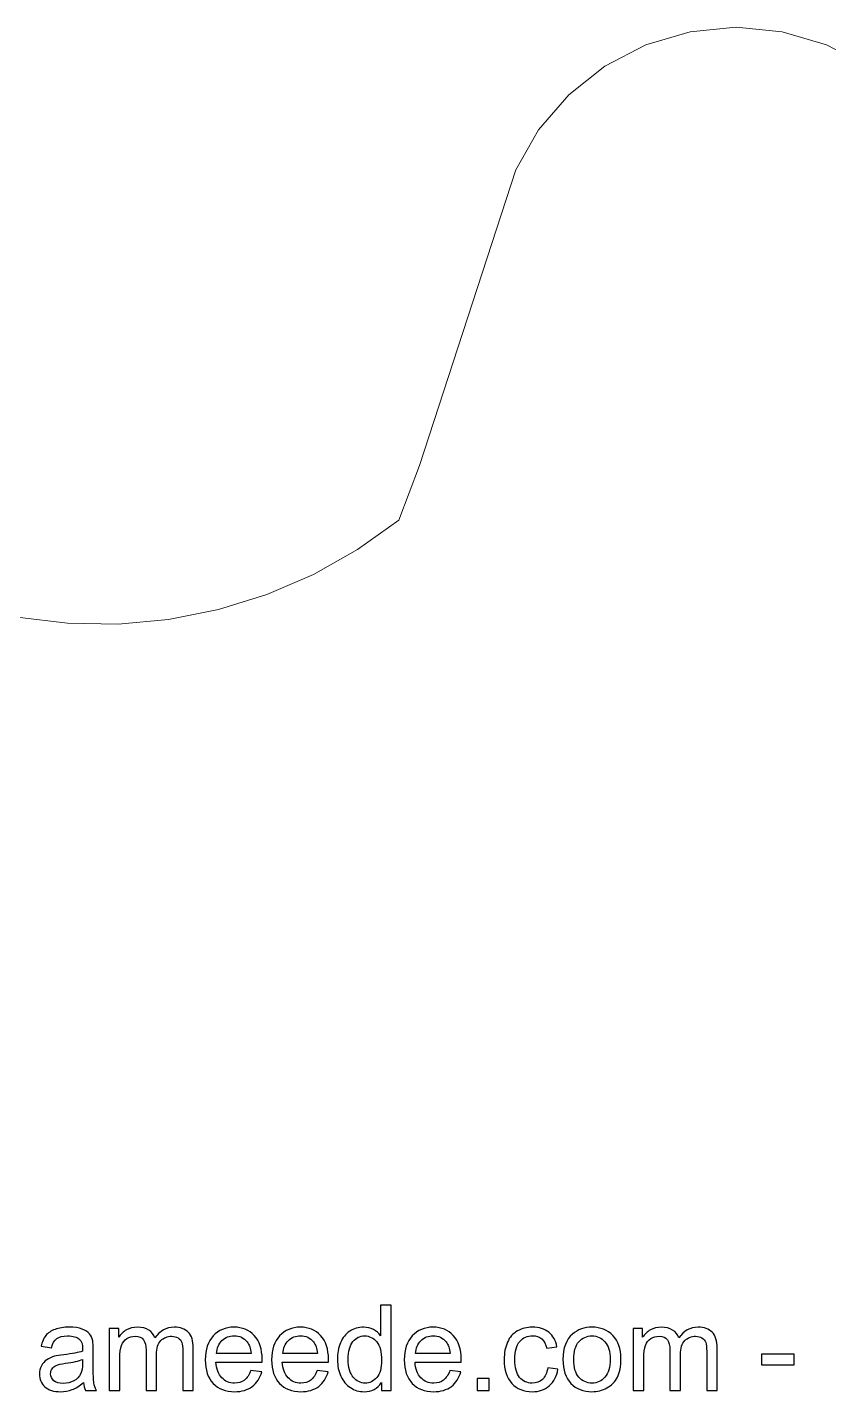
# Model space of a CAD drawing. Header units: millimetres. Extents: x -233 to 120, y -19 to 188.
# Drawn here: x -78.16 to -66.57, y 144.88 to 164.61 of the extents above; entities that cross this region are included whole.
import ezdxf

# ---------------------------------------------------------------- set-up
doc = ezdxf.new("R2010")
doc.units = ezdxf.units.MM
doc.header["$MEASUREMENT"] = 0
doc.layers.add('Layer 1', color=7, linetype='Continuous')

msp = doc.modelspace()

# ---------------------------------------------------------------- linework, layer by layer
at = {"layer": 'Layer 1', "lineweight": 9}
for points in [[(-68.5773, 164.5461), (-68.5773, 164.5461), (-69.2176, 164.3569), (-69.2176, 164.3569)], [(-67.9128, 164.61), (-67.9128, 164.61), (-68.5773, 164.5461), (-68.5773, 164.5461)], [(-67.9128, 164.61), (-67.9128, 164.61), (-67.2482, 164.5461), (-67.2482, 164.5461)], [(-66.6079, 164.3569), (-66.6079, 164.3569), (-67.2482, 164.5461), (-67.2482, 164.5461)], [(-69.2176, 164.3569), (-69.2176, 164.3569), (-69.8101, 164.0493), (-69.8101, 164.0493)], [(-66.0154, 164.0493), (-66.0154, 164.0493), (-66.6079, 164.3569), (-66.6079, 164.3569)], [(-69.8101, 164.0493), (-69.8101, 164.0493), (-70.3333, 163.6345), (-70.3333, 163.6345)], [(-70.3333, 163.6345), (-70.3333, 163.6345), (-70.7679, 163.1277), (-70.7679, 163.1277)], [(-70.7679, 163.1277), (-70.7679, 163.1277), (-71.0981, 162.5475), (-71.0981, 162.5475)], [(-72.4899, 158.2725), (-72.4899, 158.2725), (-71.0981, 162.5475), (-71.0981, 162.5475)], [(-72.7899, 157.485), (-72.7899, 157.485), (-72.4899, 158.2725), (-72.4899, 158.2725)], [(-73.3864, 157.0587), (-73.3864, 157.0587), (-72.7899, 157.485), (-72.7899, 157.485)], [(-74.0246, 156.6981), (-74.0246, 156.6981), (-73.3864, 157.0587), (-73.3864, 157.0587)], [(-74.6975, 156.4071), (-74.6975, 156.4071), (-74.0246, 156.6981), (-74.0246, 156.6981)], [(-75.3975, 156.1891), (-75.3975, 156.1891), (-74.6975, 156.4071), (-74.6975, 156.4071)], [(-78.3073, 156.0828), (-78.3073, 156.0828), (-77.5797, 155.993), (-77.5797, 155.993)], [(-76.1166, 156.0464), (-76.1166, 156.0464), (-75.3975, 156.1891), (-75.3975, 156.1891)], [(-77.5797, 155.993), (-77.5797, 155.993), (-76.8467, 155.9808), (-76.8467, 155.9808)], [(-76.8467, 155.9808), (-76.8467, 155.9808), (-76.1166, 156.0464), (-76.1166, 156.0464)]]:
    msp.add_open_spline(points, degree=3, dxfattribs=at)
at = {"layer": 'Layer 1', "color": 7}
for points, knots in [([(-73.0413, 144.8997), (-73.0413, 144.8997), (-73.0413, 145.0132), (-73.0413, 145.0132), (-73.0413, 145.0132), (-73.098, 144.925), (-73.1813, 144.8807), (-73.2914, 144.8807), (-73.2914, 144.8807), (-73.3627, 144.8807), (-73.4282, 144.9003), (-73.4877, 144.9397), (-73.4877, 144.9397), (-73.5475, 144.9787), (-73.5938, 145.0336), (-73.6268, 145.1038), (-73.6268, 145.1038), (-73.6596, 145.1742), (-73.676, 145.255), (-73.676, 145.3464), (-73.676, 145.3464), (-73.676, 145.4355), (-73.661, 145.5162), (-73.6314, 145.589), (-73.6314, 145.589), (-73.6015, 145.6614), (-73.557, 145.7172), (-73.4975, 145.7557), (-73.4975, 145.7557), (-73.4383, 145.7945), (-73.3716, 145.8137), (-73.2983, 145.8137), (-73.2983, 145.8137), (-73.2443, 145.8137), (-73.1963, 145.8022), (-73.1543, 145.7795), (-73.1543, 145.7795), (-73.1123, 145.7568), (-73.0781, 145.7269), (-73.0517, 145.6904), (-73.0517, 145.6904), (-73.0517, 145.6904), (-73.0517, 146.1345), (-73.0517, 146.1345), (-73.0517, 146.1345), (-73.0517, 146.1345), (-72.8999, 146.1345), (-72.8999, 146.1345), (-72.8999, 146.1345), (-72.8999, 146.1345), (-72.8999, 144.8997), (-72.8999, 144.8997), (-72.8999, 144.8997), (-72.8999, 144.8997), (-73.0413, 144.8997), (-73.0413, 144.8997)], [0, 0, 0, 0, 0.0666667, 0.0666667, 0.0666667, 0.0666667, 0.1333333, 0.1333333, 0.1333333, 0.1333333, 0.2, 0.2, 0.2, 0.2, 0.2666667, 0.2666667, 0.2666667, 0.2666667, 0.3333333, 0.3333333, 0.3333333, 0.3333333, 0.4, 0.4, 0.4, 0.4, 0.4666667, 0.4666667, 0.4666667, 0.4666667, 0.5333333, 0.5333333, 0.5333333, 0.5333333, 0.6, 0.6, 0.6, 0.6, 0.6666667, 0.6666667, 0.6666667, 0.6666667, 0.7333333, 0.7333333, 0.7333333, 0.7333333, 0.8, 0.8, 0.8, 0.8, 0.8666667, 0.8666667, 0.8666667, 0.8666667, 1, 1, 1, 1]), ([(-77.3486, 145.0118), (-77.405, 144.9638), (-77.4593, 144.9302), (-77.5113, 144.9103), (-77.5113, 144.9103), (-77.5633, 144.8905), (-77.6191, 144.8807), (-77.6789, 144.8807), (-77.6789, 144.8807), (-77.7772, 144.8807), (-77.8528, 144.9046), (-77.9057, 144.9526), (-77.9057, 144.9526), (-77.9586, 145.0003), (-77.985, 145.0615), (-77.985, 145.136), (-77.985, 145.136), (-77.985, 145.1797), (-77.975, 145.2196), (-77.9551, 145.2558), (-77.9551, 145.2558), (-77.935, 145.292), (-77.9088, 145.3208), (-77.8767, 145.3426), (-77.8767, 145.3426), (-77.8442, 145.3645), (-77.808, 145.3812), (-77.7674, 145.3924), (-77.7674, 145.3924), (-77.7375, 145.4001), (-77.6924, 145.4076), (-77.6323, 145.4151), (-77.6323, 145.4151), (-77.5099, 145.4294), (-77.4193, 145.447), (-77.3616, 145.4671), (-77.3616, 145.4671), (-77.361, 145.4878), (-77.3607, 145.501), (-77.3607, 145.5065), (-77.3607, 145.5065), (-77.3607, 145.568), (-77.3751, 145.6114), (-77.4038, 145.6367), (-77.4038, 145.6367), (-77.4426, 145.6709), (-77.5004, 145.6878), (-77.5769, 145.6878), (-77.5769, 145.6878), (-77.6484, 145.6878), (-77.7013, 145.6752), (-77.7352, 145.6502), (-77.7352, 145.6502), (-77.7694, 145.6252), (-77.7944, 145.5809), (-77.8108, 145.5171), (-77.8108, 145.5171), (-77.8108, 145.5171), (-77.9591, 145.5378), (-77.9591, 145.5378), (-77.9591, 145.5378), (-77.9456, 145.6013), (-77.9235, 145.6528), (-77.8925, 145.6919), (-77.8925, 145.6919), (-77.8614, 145.731), (-77.8166, 145.7609), (-77.7579, 145.7821), (-77.7579, 145.7821), (-77.6996, 145.8031), (-77.6315, 145.8137), (-77.5544, 145.8137), (-77.5544, 145.8137), (-77.478, 145.8137), (-77.4156, 145.8048), (-77.3676, 145.7867), (-77.3676, 145.7867), (-77.3199, 145.7686), (-77.2845, 145.7462), (-77.2621, 145.7189), (-77.2621, 145.7189), (-77.2397, 145.6916), (-77.2239, 145.6571), (-77.2147, 145.6154), (-77.2147, 145.6154), (-77.2098, 145.5895), (-77.2072, 145.543), (-77.2072, 145.476), (-77.2072, 145.476), (-77.2072, 145.476), (-77.2072, 145.2748), (-77.2072, 145.2748), (-77.2072, 145.2748), (-77.2072, 145.1342), (-77.2041, 145.0454), (-77.1977, 145.0078), (-77.1977, 145.0078), (-77.1917, 144.9701), (-77.1791, 144.9342), (-77.1607, 144.8997), (-77.1607, 144.8997), (-77.1607, 144.8997), (-77.3193, 144.8997), (-77.3193, 144.8997), (-77.3193, 144.8997), (-77.3346, 144.9316), (-77.3443, 144.969), (-77.3486, 145.0118)], [0, 0, 0, 0, 0.0357143, 0.0357143, 0.0357143, 0.0357143, 0.0714286, 0.0714286, 0.0714286, 0.0714286, 0.1071429, 0.1071429, 0.1071429, 0.1071429, 0.1428571, 0.1428571, 0.1428571, 0.1428571, 0.1785714, 0.1785714, 0.1785714, 0.1785714, 0.2142857, 0.2142857, 0.2142857, 0.2142857, 0.25, 0.25, 0.25, 0.25, 0.2857143, 0.2857143, 0.2857143, 0.2857143, 0.3214286, 0.3214286, 0.3214286, 0.3214286, 0.3571429, 0.3571429, 0.3571429, 0.3571429, 0.3928571, 0.3928571, 0.3928571, 0.3928571, 0.4285714, 0.4285714, 0.4285714, 0.4285714, 0.4642857, 0.4642857, 0.4642857, 0.4642857, 0.5, 0.5, 0.5, 0.5, 0.5357143, 0.5357143, 0.5357143, 0.5357143, 0.5714286, 0.5714286, 0.5714286, 0.5714286, 0.6071429, 0.6071429, 0.6071429, 0.6071429, 0.6428571, 0.6428571, 0.6428571, 0.6428571, 0.6785714, 0.6785714, 0.6785714, 0.6785714, 0.7142857, 0.7142857, 0.7142857, 0.7142857, 0.75, 0.75, 0.75, 0.75, 0.7857143, 0.7857143, 0.7857143, 0.7857143, 0.8214286, 0.8214286, 0.8214286, 0.8214286, 0.8571429, 0.8571429, 0.8571429, 0.8571429, 0.8928571, 0.8928571, 0.8928571, 0.8928571, 0.9285714, 0.9285714, 0.9285714, 0.9285714, 1, 1, 1, 1]), ([(-76.9741, 144.8997), (-76.9741, 144.8997), (-76.9741, 145.7948), (-76.9741, 145.7948), (-76.9741, 145.7948), (-76.9741, 145.7948), (-76.8378, 145.7948), (-76.8378, 145.7948), (-76.8378, 145.7948), (-76.8378, 145.7948), (-76.8378, 145.6683), (-76.8378, 145.6683), (-76.8378, 145.6683), (-76.81, 145.712), (-76.7726, 145.7473), (-76.726, 145.7738), (-76.726, 145.7738), (-76.6795, 145.8005), (-76.6266, 145.8137), (-76.5671, 145.8137), (-76.5671, 145.8137), (-76.501, 145.8137), (-76.4466, 145.7999), (-76.4044, 145.7726), (-76.4044, 145.7726), (-76.3621, 145.745), (-76.3322, 145.7068), (-76.315, 145.6574), (-76.315, 145.6574), (-76.2437, 145.7617), (-76.1514, 145.8137), (-76.0376, 145.8137), (-76.0376, 145.8137), (-75.9485, 145.8137), (-75.8798, 145.7893), (-75.8321, 145.7402), (-75.8321, 145.7402), (-75.7841, 145.691), (-75.76, 145.6154), (-75.76, 145.5134), (-75.76, 145.5134), (-75.76, 145.5134), (-75.76, 144.8997), (-75.76, 144.8997), (-75.76, 144.8997), (-75.76, 144.8997), (-75.9117, 144.8997), (-75.9117, 144.8997), (-75.9117, 144.8997), (-75.9117, 144.8997), (-75.9117, 145.4631), (-75.9117, 145.4631), (-75.9117, 145.4631), (-75.9117, 145.5234), (-75.9169, 145.5671), (-75.9267, 145.5939), (-75.9267, 145.5939), (-75.9364, 145.6206), (-75.9543, 145.6419), (-75.9804, 145.6582), (-75.9804, 145.6582), (-76.0063, 145.6746), (-76.0368, 145.6827), (-76.0715, 145.6827), (-76.0715, 145.6827), (-76.1348, 145.6827), (-76.1871, 145.6617), (-76.2288, 145.62), (-76.2288, 145.62), (-76.2704, 145.578), (-76.2911, 145.5111), (-76.2911, 145.4191), (-76.2911, 145.4191), (-76.2911, 145.4191), (-76.2911, 144.8997), (-76.2911, 144.8997), (-76.2911, 144.8997), (-76.2911, 144.8997), (-76.4429, 144.8997), (-76.4429, 144.8997), (-76.4429, 144.8997), (-76.4429, 144.8997), (-76.4429, 145.4806), (-76.4429, 145.4806), (-76.4429, 145.4806), (-76.4429, 145.5479), (-76.4553, 145.5985), (-76.48, 145.6321), (-76.48, 145.6321), (-76.5047, 145.6657), (-76.5452, 145.6827), (-76.6013, 145.6827), (-76.6013, 145.6827), (-76.6438, 145.6827), (-76.6832, 145.6715), (-76.7194, 145.649), (-76.7194, 145.649), (-76.7556, 145.6266), (-76.7818, 145.5939), (-76.7982, 145.5504), (-76.7982, 145.5504), (-76.8143, 145.5073), (-76.8223, 145.445), (-76.8223, 145.3636), (-76.8223, 145.3636), (-76.8223, 145.3636), (-76.8223, 144.8997), (-76.8223, 144.8997), (-76.8223, 144.8997), (-76.8223, 144.8997), (-76.9741, 144.8997), (-76.9741, 144.8997)], [0, 0, 0, 0, 0.0344828, 0.0344828, 0.0344828, 0.0344828, 0.0689655, 0.0689655, 0.0689655, 0.0689655, 0.1034483, 0.1034483, 0.1034483, 0.1034483, 0.137931, 0.137931, 0.137931, 0.137931, 0.1724138, 0.1724138, 0.1724138, 0.1724138, 0.2068966, 0.2068966, 0.2068966, 0.2068966, 0.2413793, 0.2413793, 0.2413793, 0.2413793, 0.2758621, 0.2758621, 0.2758621, 0.2758621, 0.3103448, 0.3103448, 0.3103448, 0.3103448, 0.3448276, 0.3448276, 0.3448276, 0.3448276, 0.3793103, 0.3793103, 0.3793103, 0.3793103, 0.4137931, 0.4137931, 0.4137931, 0.4137931, 0.4482759, 0.4482759, 0.4482759, 0.4482759, 0.4827586, 0.4827586, 0.4827586, 0.4827586, 0.5172414, 0.5172414, 0.5172414, 0.5172414, 0.5517241, 0.5517241, 0.5517241, 0.5517241, 0.5862069, 0.5862069, 0.5862069, 0.5862069, 0.6206897, 0.6206897, 0.6206897, 0.6206897, 0.6551724, 0.6551724, 0.6551724, 0.6551724, 0.6896552, 0.6896552, 0.6896552, 0.6896552, 0.7241379, 0.7241379, 0.7241379, 0.7241379, 0.7586207, 0.7586207, 0.7586207, 0.7586207, 0.7931034, 0.7931034, 0.7931034, 0.7931034, 0.8275862, 0.8275862, 0.8275862, 0.8275862, 0.862069, 0.862069, 0.862069, 0.862069, 0.8965517, 0.8965517, 0.8965517, 0.8965517, 0.9310345, 0.9310345, 0.9310345, 0.9310345, 1, 1, 1, 1]), ([(-74.927, 145.1894), (-74.927, 145.1894), (-74.77, 145.1687), (-74.77, 145.1687), (-74.77, 145.1687), (-74.7945, 145.0776), (-74.8402, 145.0066), (-74.9068, 144.9563), (-74.9068, 144.9563), (-74.9735, 144.906), (-75.0586, 144.8807), (-75.1624, 144.8807), (-75.1624, 144.8807), (-75.2929, 144.8807), (-75.3963, 144.921), (-75.4728, 145.0015), (-75.4728, 145.0015), (-75.5493, 145.0816), (-75.5875, 145.1946), (-75.5875, 145.3398), (-75.5875, 145.3398), (-75.5875, 145.4898), (-75.549, 145.6065), (-75.4717, 145.6893), (-75.4717, 145.6893), (-75.3943, 145.7723), (-75.294, 145.8137), (-75.1707, 145.8137), (-75.1707, 145.8137), (-75.0514, 145.8137), (-74.954, 145.7732), (-74.8784, 145.6919), (-74.8784, 145.6919), (-74.8028, 145.6105), (-74.7649, 145.4961), (-74.7649, 145.3487), (-74.7649, 145.3487), (-74.7649, 145.3398), (-74.7651, 145.3263), (-74.7657, 145.3084), (-74.7657, 145.3084), (-74.7657, 145.3084), (-75.4323, 145.3084), (-75.4323, 145.3084), (-75.4323, 145.3084), (-75.4265, 145.2104), (-75.3989, 145.1351), (-75.3489, 145.0831), (-75.3489, 145.0831), (-75.2992, 145.0311), (-75.2368, 145.0049), (-75.1624, 145.0049), (-75.1624, 145.0049), (-75.1069, 145.0049), (-75.0595, 145.0196), (-75.0204, 145.0489), (-75.0204, 145.0489), (-74.981, 145.0782), (-74.95, 145.125), (-74.927, 145.1894)], [0, 0, 0, 0, 0.0625, 0.0625, 0.0625, 0.0625, 0.125, 0.125, 0.125, 0.125, 0.1875, 0.1875, 0.1875, 0.1875, 0.25, 0.25, 0.25, 0.25, 0.3125, 0.3125, 0.3125, 0.3125, 0.375, 0.375, 0.375, 0.375, 0.4375, 0.4375, 0.4375, 0.4375, 0.5, 0.5, 0.5, 0.5, 0.5625, 0.5625, 0.5625, 0.5625, 0.625, 0.625, 0.625, 0.625, 0.6875, 0.6875, 0.6875, 0.6875, 0.75, 0.75, 0.75, 0.75, 0.8125, 0.8125, 0.8125, 0.8125, 0.875, 0.875, 0.875, 0.875, 1, 1, 1, 1]), ([(-73.9678, 145.1894), (-73.9678, 145.1894), (-73.8108, 145.1687), (-73.8108, 145.1687), (-73.8108, 145.1687), (-73.8353, 145.0776), (-73.881, 145.0066), (-73.9476, 144.9563), (-73.9476, 144.9563), (-74.0143, 144.906), (-74.0994, 144.8807), (-74.2032, 144.8807), (-74.2032, 144.8807), (-74.3337, 144.8807), (-74.4371, 144.921), (-74.5136, 145.0015), (-74.5136, 145.0015), (-74.5901, 145.0816), (-74.6283, 145.1946), (-74.6283, 145.3398), (-74.6283, 145.3398), (-74.6283, 145.4898), (-74.5898, 145.6065), (-74.5125, 145.6893), (-74.5125, 145.6893), (-74.4351, 145.7723), (-74.3348, 145.8137), (-74.2115, 145.8137), (-74.2115, 145.8137), (-74.0922, 145.8137), (-73.9948, 145.7732), (-73.9192, 145.6919), (-73.9192, 145.6919), (-73.8436, 145.6105), (-73.8057, 145.4961), (-73.8057, 145.3487), (-73.8057, 145.3487), (-73.8057, 145.3398), (-73.8059, 145.3263), (-73.8065, 145.3084), (-73.8065, 145.3084), (-73.8065, 145.3084), (-74.4731, 145.3084), (-74.4731, 145.3084), (-74.4731, 145.3084), (-74.4673, 145.2104), (-74.4397, 145.1351), (-74.3897, 145.0831), (-74.3897, 145.0831), (-74.34, 145.0311), (-74.2776, 145.0049), (-74.2032, 145.0049), (-74.2032, 145.0049), (-74.1477, 145.0049), (-74.1003, 145.0196), (-74.0612, 145.0489), (-74.0612, 145.0489), (-74.0218, 145.0782), (-73.9908, 145.125), (-73.9678, 145.1894)], [0, 0, 0, 0, 0.0625, 0.0625, 0.0625, 0.0625, 0.125, 0.125, 0.125, 0.125, 0.1875, 0.1875, 0.1875, 0.1875, 0.25, 0.25, 0.25, 0.25, 0.3125, 0.3125, 0.3125, 0.3125, 0.375, 0.375, 0.375, 0.375, 0.4375, 0.4375, 0.4375, 0.4375, 0.5, 0.5, 0.5, 0.5, 0.5625, 0.5625, 0.5625, 0.5625, 0.625, 0.625, 0.625, 0.625, 0.6875, 0.6875, 0.6875, 0.6875, 0.75, 0.75, 0.75, 0.75, 0.8125, 0.8125, 0.8125, 0.8125, 0.875, 0.875, 0.875, 0.875, 1, 1, 1, 1]), ([(-72.0494, 145.1894), (-72.0494, 145.1894), (-71.8924, 145.1687), (-71.8924, 145.1687), (-71.8924, 145.1687), (-71.9169, 145.0776), (-71.9626, 145.0066), (-72.0292, 144.9563), (-72.0292, 144.9563), (-72.0959, 144.906), (-72.181, 144.8807), (-72.2848, 144.8807), (-72.2848, 144.8807), (-72.4153, 144.8807), (-72.5187, 144.921), (-72.5952, 145.0015), (-72.5952, 145.0015), (-72.6717, 145.0816), (-72.7099, 145.1946), (-72.7099, 145.3398), (-72.7099, 145.3398), (-72.7099, 145.4898), (-72.6714, 145.6065), (-72.5941, 145.6893), (-72.5941, 145.6893), (-72.5167, 145.7723), (-72.4164, 145.8137), (-72.2931, 145.8137), (-72.2931, 145.8137), (-72.1738, 145.8137), (-72.0764, 145.7732), (-72.0008, 145.6919), (-72.0008, 145.6919), (-71.9252, 145.6105), (-71.8873, 145.4961), (-71.8873, 145.3487), (-71.8873, 145.3487), (-71.8873, 145.3398), (-71.8875, 145.3263), (-71.8881, 145.3084), (-71.8881, 145.3084), (-71.8881, 145.3084), (-72.5547, 145.3084), (-72.5547, 145.3084), (-72.5547, 145.3084), (-72.5489, 145.2104), (-72.5213, 145.1351), (-72.4713, 145.0831), (-72.4713, 145.0831), (-72.4216, 145.0311), (-72.3592, 145.0049), (-72.2848, 145.0049), (-72.2848, 145.0049), (-72.2293, 145.0049), (-72.1819, 145.0196), (-72.1428, 145.0489), (-72.1428, 145.0489), (-72.1034, 145.0782), (-72.0724, 145.125), (-72.0494, 145.1894)], [0, 0, 0, 0, 0.0625, 0.0625, 0.0625, 0.0625, 0.125, 0.125, 0.125, 0.125, 0.1875, 0.1875, 0.1875, 0.1875, 0.25, 0.25, 0.25, 0.25, 0.3125, 0.3125, 0.3125, 0.3125, 0.375, 0.375, 0.375, 0.375, 0.4375, 0.4375, 0.4375, 0.4375, 0.5, 0.5, 0.5, 0.5, 0.5625, 0.5625, 0.5625, 0.5625, 0.625, 0.625, 0.625, 0.625, 0.6875, 0.6875, 0.6875, 0.6875, 0.75, 0.75, 0.75, 0.75, 0.8125, 0.8125, 0.8125, 0.8125, 0.875, 0.875, 0.875, 0.875, 1, 1, 1, 1]), ([(-70.6368, 145.2274), (-70.6368, 145.2274), (-70.4885, 145.2067), (-70.4885, 145.2067), (-70.4885, 145.2067), (-70.5049, 145.1046), (-70.5463, 145.025), (-70.6133, 144.9672), (-70.6133, 144.9672), (-70.6802, 144.9095), (-70.7627, 144.8807), (-70.8602, 144.8807), (-70.8602, 144.8807), (-70.9823, 144.8807), (-71.0806, 144.9207), (-71.1548, 145.0006), (-71.1548, 145.0006), (-71.2292, 145.0805), (-71.2663, 145.1949), (-71.2663, 145.3438), (-71.2663, 145.3438), (-71.2663, 145.4404), (-71.2502, 145.5246), (-71.2183, 145.597), (-71.2183, 145.597), (-71.1864, 145.6692), (-71.1378, 145.7235), (-71.0723, 145.7594), (-71.0723, 145.7594), (-71.0071, 145.7956), (-70.9361, 145.8137), (-70.859, 145.8137), (-70.859, 145.8137), (-70.7622, 145.8137), (-70.6825, 145.7893), (-70.621, 145.7402), (-70.621, 145.7402), (-70.5592, 145.691), (-70.5196, 145.6212), (-70.5023, 145.5309), (-70.5023, 145.5309), (-70.5023, 145.5309), (-70.6489, 145.5085), (-70.6489, 145.5085), (-70.6489, 145.5085), (-70.663, 145.5686), (-70.6877, 145.6137), (-70.7236, 145.6442), (-70.7236, 145.6442), (-70.7593, 145.6743), (-70.8024, 145.6896), (-70.853, 145.6896), (-70.853, 145.6896), (-70.9294, 145.6896), (-70.9915, 145.6623), (-71.0395, 145.6076), (-71.0395, 145.6076), (-71.0872, 145.5527), (-71.1111, 145.4665), (-71.1111, 145.3481), (-71.1111, 145.3481), (-71.1111, 145.2279), (-71.0881, 145.1409), (-71.0421, 145.0865), (-71.0421, 145.0865), (-70.9958, 145.0322), (-70.9358, 145.0049), (-70.8619, 145.0049), (-70.8619, 145.0049), (-70.8021, 145.0049), (-70.7524, 145.023), (-70.7127, 145.0595), (-70.7127, 145.0595), (-70.6728, 145.0957), (-70.6475, 145.1518), (-70.6368, 145.2274)], [0, 0, 0, 0, 0.05, 0.05, 0.05, 0.05, 0.1, 0.1, 0.1, 0.1, 0.15, 0.15, 0.15, 0.15, 0.2, 0.2, 0.2, 0.2, 0.25, 0.25, 0.25, 0.25, 0.3, 0.3, 0.3, 0.3, 0.35, 0.35, 0.35, 0.35, 0.4, 0.4, 0.4, 0.4, 0.45, 0.45, 0.45, 0.45, 0.5, 0.5, 0.5, 0.5, 0.55, 0.55, 0.55, 0.55, 0.6, 0.6, 0.6, 0.6, 0.65, 0.65, 0.65, 0.65, 0.7, 0.7, 0.7, 0.7, 0.75, 0.75, 0.75, 0.75, 0.8, 0.8, 0.8, 0.8, 0.85, 0.85, 0.85, 0.85, 0.9, 0.9, 0.9, 0.9, 1, 1, 1, 1]), ([(-70.4161, 145.3472), (-70.4161, 145.5125), (-70.3701, 145.635), (-70.2778, 145.7146), (-70.2778, 145.7146), (-70.2011, 145.7807), (-70.1071, 145.8137), (-69.9964, 145.8137), (-69.9964, 145.8137), (-69.8737, 145.8137), (-69.7731, 145.7735), (-69.6949, 145.693), (-69.6949, 145.693), (-69.617, 145.6128), (-69.5779, 145.5016), (-69.5779, 145.3599), (-69.5779, 145.3599), (-69.5779, 145.2449), (-69.5952, 145.1547), (-69.6297, 145.0888), (-69.6297, 145.0888), (-69.6642, 145.023), (-69.7145, 144.9718), (-69.7806, 144.9353), (-69.7806, 144.9353), (-69.8464, 144.8988), (-69.9185, 144.8807), (-69.9964, 144.8807), (-69.9964, 144.8807), (-70.1218, 144.8807), (-70.2229, 144.9207), (-70.3003, 145.0009), (-70.3003, 145.0009), (-70.3776, 145.0811), (-70.4161, 145.1966), (-70.4161, 145.3472)], [0, 0, 0, 0, 0.1, 0.1, 0.1, 0.1, 0.2, 0.2, 0.2, 0.2, 0.3, 0.3, 0.3, 0.3, 0.4, 0.4, 0.4, 0.4, 0.5, 0.5, 0.5, 0.5, 0.6, 0.6, 0.6, 0.6, 0.7, 0.7, 0.7, 0.7, 0.8, 0.8, 0.8, 0.8, 1, 1, 1, 1]), ([(-69.4, 144.8997), (-69.4, 144.8997), (-69.4, 145.7948), (-69.4, 145.7948), (-69.4, 145.7948), (-69.4, 145.7948), (-69.2637, 145.7948), (-69.2637, 145.7948), (-69.2637, 145.7948), (-69.2637, 145.7948), (-69.2637, 145.6683), (-69.2637, 145.6683), (-69.2637, 145.6683), (-69.2359, 145.712), (-69.1985, 145.7473), (-69.1519, 145.7738), (-69.1519, 145.7738), (-69.1054, 145.8005), (-69.0525, 145.8137), (-68.993, 145.8137), (-68.993, 145.8137), (-68.9269, 145.8137), (-68.8725, 145.7999), (-68.8303, 145.7726), (-68.8303, 145.7726), (-68.788, 145.745), (-68.7581, 145.7068), (-68.7409, 145.6574), (-68.7409, 145.6574), (-68.6696, 145.7617), (-68.5773, 145.8137), (-68.4635, 145.8137), (-68.4635, 145.8137), (-68.3744, 145.8137), (-68.3057, 145.7893), (-68.258, 145.7402), (-68.258, 145.7402), (-68.21, 145.691), (-68.1859, 145.6154), (-68.1859, 145.5134), (-68.1859, 145.5134), (-68.1859, 145.5134), (-68.1859, 144.8997), (-68.1859, 144.8997), (-68.1859, 144.8997), (-68.1859, 144.8997), (-68.3376, 144.8997), (-68.3376, 144.8997), (-68.3376, 144.8997), (-68.3376, 144.8997), (-68.3376, 145.4631), (-68.3376, 145.4631), (-68.3376, 145.4631), (-68.3376, 145.5234), (-68.3428, 145.5671), (-68.3526, 145.5939), (-68.3526, 145.5939), (-68.3623, 145.6206), (-68.3802, 145.6419), (-68.4063, 145.6582), (-68.4063, 145.6582), (-68.4322, 145.6746), (-68.4627, 145.6827), (-68.4974, 145.6827), (-68.4974, 145.6827), (-68.5607, 145.6827), (-68.613, 145.6617), (-68.6547, 145.62), (-68.6547, 145.62), (-68.6963, 145.578), (-68.717, 145.5111), (-68.717, 145.4191), (-68.717, 145.4191), (-68.717, 145.4191), (-68.717, 144.8997), (-68.717, 144.8997), (-68.717, 144.8997), (-68.717, 144.8997), (-68.8688, 144.8997), (-68.8688, 144.8997), (-68.8688, 144.8997), (-68.8688, 144.8997), (-68.8688, 145.4806), (-68.8688, 145.4806), (-68.8688, 145.4806), (-68.8688, 145.5479), (-68.8812, 145.5985), (-68.9059, 145.6321), (-68.9059, 145.6321), (-68.9306, 145.6657), (-68.9711, 145.6827), (-69.0272, 145.6827), (-69.0272, 145.6827), (-69.0697, 145.6827), (-69.1091, 145.6715), (-69.1453, 145.649), (-69.1453, 145.649), (-69.1815, 145.6266), (-69.2077, 145.5939), (-69.2241, 145.5504), (-69.2241, 145.5504), (-69.2402, 145.5073), (-69.2482, 145.445), (-69.2482, 145.3636), (-69.2482, 145.3636), (-69.2482, 145.3636), (-69.2482, 144.8997), (-69.2482, 144.8997), (-69.2482, 144.8997), (-69.2482, 144.8997), (-69.4, 144.8997), (-69.4, 144.8997)], [0, 0, 0, 0, 0.0344828, 0.0344828, 0.0344828, 0.0344828, 0.0689655, 0.0689655, 0.0689655, 0.0689655, 0.1034483, 0.1034483, 0.1034483, 0.1034483, 0.137931, 0.137931, 0.137931, 0.137931, 0.1724138, 0.1724138, 0.1724138, 0.1724138, 0.2068966, 0.2068966, 0.2068966, 0.2068966, 0.2413793, 0.2413793, 0.2413793, 0.2413793, 0.2758621, 0.2758621, 0.2758621, 0.2758621, 0.3103448, 0.3103448, 0.3103448, 0.3103448, 0.3448276, 0.3448276, 0.3448276, 0.3448276, 0.3793103, 0.3793103, 0.3793103, 0.3793103, 0.4137931, 0.4137931, 0.4137931, 0.4137931, 0.4482759, 0.4482759, 0.4482759, 0.4482759, 0.4827586, 0.4827586, 0.4827586, 0.4827586, 0.5172414, 0.5172414, 0.5172414, 0.5172414, 0.5517241, 0.5517241, 0.5517241, 0.5517241, 0.5862069, 0.5862069, 0.5862069, 0.5862069, 0.6206897, 0.6206897, 0.6206897, 0.6206897, 0.6551724, 0.6551724, 0.6551724, 0.6551724, 0.6896552, 0.6896552, 0.6896552, 0.6896552, 0.7241379, 0.7241379, 0.7241379, 0.7241379, 0.7586207, 0.7586207, 0.7586207, 0.7586207, 0.7931034, 0.7931034, 0.7931034, 0.7931034, 0.8275862, 0.8275862, 0.8275862, 0.8275862, 0.862069, 0.862069, 0.862069, 0.862069, 0.8965517, 0.8965517, 0.8965517, 0.8965517, 0.9310345, 0.9310345, 0.9310345, 0.9310345, 1, 1, 1, 1]), ([(-75.4237, 145.4326), (-75.4237, 145.4326), (-74.9252, 145.4326), (-74.9252, 145.4326), (-74.9252, 145.4326), (-74.9319, 145.5079), (-74.9511, 145.5642), (-74.9824, 145.6019), (-74.9824, 145.6019), (-75.0304, 145.6602), (-75.0931, 145.6896), (-75.1698, 145.6896), (-75.1698, 145.6896), (-75.2394, 145.6896), (-75.2978, 145.6663), (-75.3452, 145.6197), (-75.3452, 145.6197), (-75.3923, 145.5732), (-75.4185, 145.5108), (-75.4237, 145.4326)], [0, 0, 0, 0, 0.1666667, 0.1666667, 0.1666667, 0.1666667, 0.3333333, 0.3333333, 0.3333333, 0.3333333, 0.5, 0.5, 0.5, 0.5, 0.6666667, 0.6666667, 0.6666667, 0.6666667, 1, 1, 1, 1]), ([(-74.4645, 145.4326), (-74.4645, 145.4326), (-73.966, 145.4326), (-73.966, 145.4326), (-73.966, 145.4326), (-73.9727, 145.5079), (-73.9919, 145.5642), (-74.0232, 145.6019), (-74.0232, 145.6019), (-74.0712, 145.6602), (-74.1339, 145.6896), (-74.2106, 145.6896), (-74.2106, 145.6896), (-74.2802, 145.6896), (-74.3386, 145.6663), (-74.386, 145.6197), (-74.386, 145.6197), (-74.4331, 145.5732), (-74.4593, 145.5108), (-74.4645, 145.4326)], [0, 0, 0, 0, 0.1666667, 0.1666667, 0.1666667, 0.1666667, 0.3333333, 0.3333333, 0.3333333, 0.3333333, 0.5, 0.5, 0.5, 0.5, 0.6666667, 0.6666667, 0.6666667, 0.6666667, 1, 1, 1, 1]), ([(-73.5208, 145.3461), (-73.5208, 145.2317), (-73.4966, 145.1463), (-73.4481, 145.0897), (-73.4481, 145.0897), (-73.3998, 145.0331), (-73.3426, 145.0049), (-73.2767, 145.0049), (-73.2767, 145.0049), (-73.2103, 145.0049), (-73.154, 145.0319), (-73.1074, 145.086), (-73.1074, 145.086), (-73.0612, 145.14), (-73.0379, 145.2225), (-73.0379, 145.3334), (-73.0379, 145.3334), (-73.0379, 145.4553), (-73.0615, 145.545), (-73.1089, 145.6022), (-73.1089, 145.6022), (-73.156, 145.6594), (-73.2144, 145.6878), (-73.2836, 145.6878), (-73.2836, 145.6878), (-73.3512, 145.6878), (-73.4075, 145.6605), (-73.4529, 145.6056), (-73.4529, 145.6056), (-73.4981, 145.5507), (-73.5208, 145.4642), (-73.5208, 145.3461)], [0, 0, 0, 0, 0.1111111, 0.1111111, 0.1111111, 0.1111111, 0.2222222, 0.2222222, 0.2222222, 0.2222222, 0.3333333, 0.3333333, 0.3333333, 0.3333333, 0.4444444, 0.4444444, 0.4444444, 0.4444444, 0.5555556, 0.5555556, 0.5555556, 0.5555556, 0.6666667, 0.6666667, 0.6666667, 0.6666667, 0.7777778, 0.7777778, 0.7777778, 0.7777778, 1, 1, 1, 1]), ([(-72.5461, 145.4326), (-72.5461, 145.4326), (-72.0476, 145.4326), (-72.0476, 145.4326), (-72.0476, 145.4326), (-72.0543, 145.5079), (-72.0735, 145.5642), (-72.1048, 145.6019), (-72.1048, 145.6019), (-72.1528, 145.6602), (-72.2155, 145.6896), (-72.2922, 145.6896), (-72.2922, 145.6896), (-72.3618, 145.6896), (-72.4202, 145.6663), (-72.4676, 145.6197), (-72.4676, 145.6197), (-72.5147, 145.5732), (-72.5409, 145.5108), (-72.5461, 145.4326)], [0, 0, 0, 0, 0.1666667, 0.1666667, 0.1666667, 0.1666667, 0.3333333, 0.3333333, 0.3333333, 0.3333333, 0.5, 0.5, 0.5, 0.5, 0.6666667, 0.6666667, 0.6666667, 0.6666667, 1, 1, 1, 1]), ([(-70.2609, 145.3469), (-70.2609, 145.2325), (-70.2359, 145.1469), (-70.1859, 145.0903), (-70.1859, 145.0903), (-70.1356, 145.0334), (-70.0726, 145.0049), (-69.9964, 145.0049), (-69.9964, 145.0049), (-69.9211, 145.0049), (-69.8585, 145.0334), (-69.8082, 145.0906), (-69.8082, 145.0906), (-69.7582, 145.1478), (-69.7331, 145.2348), (-69.7331, 145.3518), (-69.7331, 145.3518), (-69.7331, 145.4622), (-69.7584, 145.5459), (-69.8087, 145.6025), (-69.8087, 145.6025), (-69.859, 145.6594), (-69.9217, 145.6878), (-69.9964, 145.6878), (-69.9964, 145.6878), (-70.0726, 145.6878), (-70.1356, 145.6597), (-70.1859, 145.603), (-70.1859, 145.603), (-70.2359, 145.5464), (-70.2609, 145.4611), (-70.2609, 145.3469)], [0, 0, 0, 0, 0.1111111, 0.1111111, 0.1111111, 0.1111111, 0.2222222, 0.2222222, 0.2222222, 0.2222222, 0.3333333, 0.3333333, 0.3333333, 0.3333333, 0.4444444, 0.4444444, 0.4444444, 0.4444444, 0.5555556, 0.5555556, 0.5555556, 0.5555556, 0.6666667, 0.6666667, 0.6666667, 0.6666667, 0.7777778, 0.7777778, 0.7777778, 0.7777778, 1, 1, 1, 1]), ([(-67.5445, 145.2705), (-67.5445, 145.2705), (-67.5445, 145.4223), (-67.5445, 145.4223), (-67.5445, 145.4223), (-67.5445, 145.4223), (-67.0754, 145.4223), (-67.0754, 145.4223), (-67.0754, 145.4223), (-67.0754, 145.4223), (-67.0754, 145.2705), (-67.0754, 145.2705), (-67.0754, 145.2705), (-67.0754, 145.2705), (-67.5445, 145.2705), (-67.5445, 145.2705)], [0, 0, 0, 0, 0.2, 0.2, 0.2, 0.2, 0.4, 0.4, 0.4, 0.4, 0.6, 0.6, 0.6, 0.6, 1, 1, 1, 1]), ([(-77.3607, 145.3481), (-77.4159, 145.3257), (-77.4987, 145.3067), (-77.6091, 145.2912), (-77.6091, 145.2912), (-77.6717, 145.2823), (-77.716, 145.2722), (-77.7418, 145.261), (-77.7418, 145.261), (-77.7677, 145.2498), (-77.7875, 145.2334), (-77.8016, 145.2121), (-77.8016, 145.2121), (-77.8157, 145.1906), (-77.8229, 145.1667), (-77.8229, 145.1403), (-77.8229, 145.1403), (-77.8229, 145.1003), (-77.8077, 145.0667), (-77.7769, 145.04), (-77.7769, 145.04), (-77.7462, 145.0132), (-77.7013, 144.9997), (-77.6424, 144.9997), (-77.6424, 144.9997), (-77.584, 144.9997), (-77.532, 145.0124), (-77.4863, 145.038), (-77.4863, 145.038), (-77.4409, 145.0632), (-77.4073, 145.098), (-77.386, 145.142), (-77.386, 145.142), (-77.3696, 145.1762), (-77.3616, 145.2265), (-77.3616, 145.2929), (-77.3616, 145.2929), (-77.3616, 145.2929), (-77.3607, 145.3481), (-77.3607, 145.3481)], [0, 0, 0, 0, 0.0909091, 0.0909091, 0.0909091, 0.0909091, 0.1818182, 0.1818182, 0.1818182, 0.1818182, 0.2727273, 0.2727273, 0.2727273, 0.2727273, 0.3636364, 0.3636364, 0.3636364, 0.3636364, 0.4545455, 0.4545455, 0.4545455, 0.4545455, 0.5454545, 0.5454545, 0.5454545, 0.5454545, 0.6363636, 0.6363636, 0.6363636, 0.6363636, 0.7272727, 0.7272727, 0.7272727, 0.7272727, 0.8181818, 0.8181818, 0.8181818, 0.8181818, 1, 1, 1, 1]), ([(-71.6576, 144.8997), (-71.6576, 144.8997), (-71.6576, 145.0722), (-71.6576, 145.0722), (-71.6576, 145.0722), (-71.6576, 145.0722), (-71.4851, 145.0722), (-71.4851, 145.0722), (-71.4851, 145.0722), (-71.4851, 145.0722), (-71.4851, 144.8997), (-71.4851, 144.8997), (-71.4851, 144.8997), (-71.4851, 144.8997), (-71.6576, 144.8997), (-71.6576, 144.8997)], [0, 0, 0, 0, 0.2, 0.2, 0.2, 0.2, 0.4, 0.4, 0.4, 0.4, 0.6, 0.6, 0.6, 0.6, 1, 1, 1, 1])]:
    msp.add_open_spline(points, degree=3, knots=knots, dxfattribs=at)

doc.saveas('drawing.dxf')
